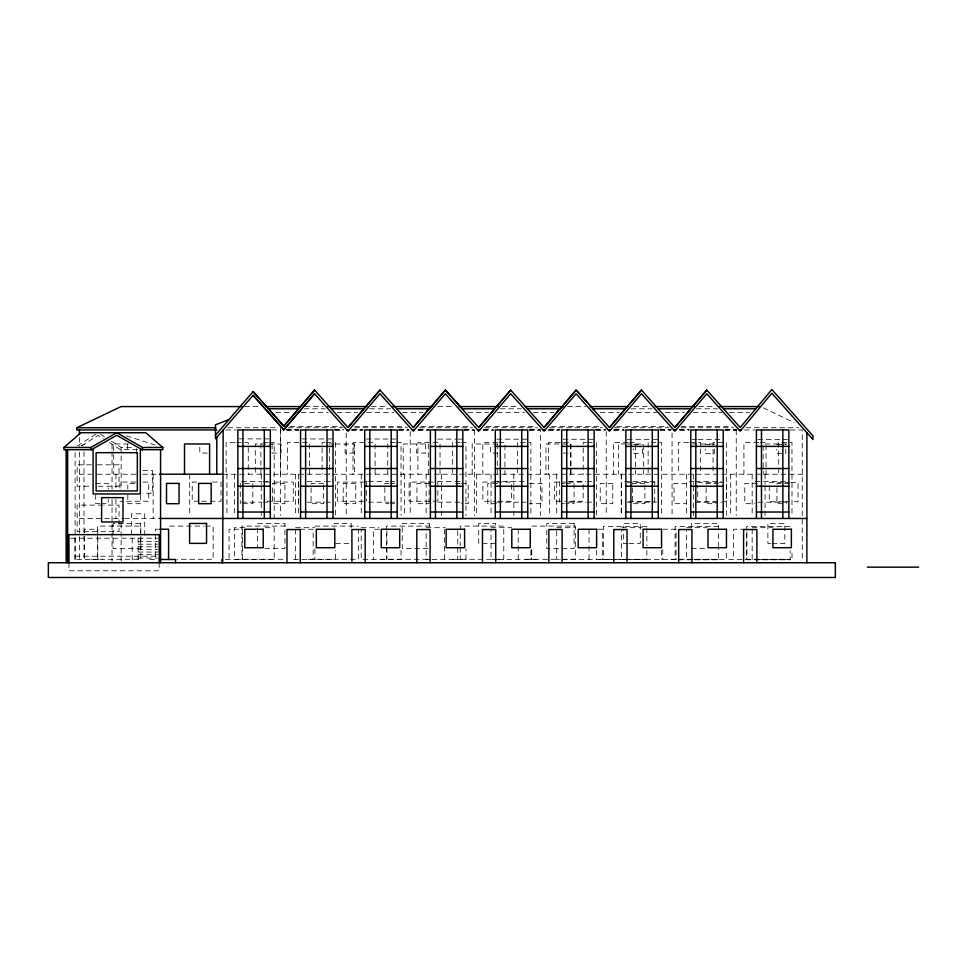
<?xml version="1.0" encoding="UTF-8"?>
<svg xmlns="http://www.w3.org/2000/svg" width="967" height="967" viewBox="0 0 967 967"><rect width="100%" height="100%" fill="white"/><g stroke="black" fill="none" stroke-linecap="round" stroke-linejoin="round"><path stroke-width="0.73" stroke-dasharray="4.83 3.63" d="M77.433 445.92L95.648 434.268M81.627 445.86L98.066 435.343L103.155 438.595M81.47 445.86L84.008 444.337M244.748 406.575L259.833 406.575M305.076 406.575L323.171 406.575M371.437 406.575L388.033 406.575M437.809 406.575L452.894 406.575M502.659 406.575L519.255 406.575M567.52 406.575L585.615 406.575M633.881 406.575L650.477 406.575M698.742 406.575L715.338 406.575M304.194 408.787L325.263 408.787M369.575 408.787L390.632 408.787M500.314 408.787L521.382 408.787M631.052 408.787L652.121 408.787M696.433 408.787L717.49 408.787M275.813 412.474L292.215 412.474M301.184 412.474L328.272 412.474M337.145 412.474L357.681 412.474M366.566 412.474L393.642 412.474M402.514 412.474L423.05 412.474M467.895 412.474L488.432 412.474M497.304 412.474L524.38 412.474M533.264 412.474L553.801 412.474M600.096 412.474L619.17 412.474M628.054 412.474L656.629 412.474M665.477 412.474L684.539 412.474M693.424 412.474L722.011 412.474M729.372 412.474L749.921 412.474M290.052 426.471L341.17 426.471M354.708 426.471L405.826 426.471M420.79 426.471L471.292 426.471M486.147 426.471L536.673 426.471M551.528 426.471L602.03 426.471M616.934 426.471L667.786 426.471M681.239 426.471L732.092 426.471M227.849 427.74L277.698 427.74M288.263 427.74L342.644 427.74M354.732 427.74L407.59 427.74M419.678 427.74L472.549 427.74M484.624 427.74L537.495 427.74M549.57 427.74L602.441 427.74M614.529 427.74L668.898 427.74M680.986 427.74L733.844 427.74M745.932 427.74L798.802 427.74M286.28 429.288L298.307 429.288M334.377 429.288L343.394 429.288M352.411 429.288L362.927 429.288M398.996 429.288L408.014 429.288M418.506 429.288L428.901 429.288M464.535 429.288L473.443 429.288M483.851 429.288L492.771 429.288M529.928 429.288L540.335 429.288M549.244 429.288L559.639 429.288M595.285 429.288L605.68 429.288M614.625 429.288L623.606 429.288M659.506 429.288L671.473 429.288M678.955 429.288L689.423 429.288M725.335 429.288L735.802 429.288M225.77 429.952L236.335 429.952M271.654 429.952L280.72 429.952M286.135 429.952L298.839 429.952M334.425 429.952L343.49 429.952M351.033 429.952L363.108 429.952M398.525 429.952L409.101 429.952M418.167 429.952L429.505 429.952M463.483 429.952L474.048 429.952M483.113 429.952L493.69 429.952M529.106 429.952L540.517 429.952L540.408 515.471M548.059 429.952L560.147 429.952M595.503 429.952L606.067 429.952M613.622 429.952L624.186 429.952M659.832 429.952L670.965 429.952M679.475 429.952L689.072 429.952M724.791 429.952L736.866 429.952M744.421 429.952L754.997 429.952M790.184 429.952L802.259 429.952L802.259 561.259M287.054 430.158L299.081 430.158M335.162 430.158L342.681 430.158M351.698 430.158L362.226 430.158M398.307 430.158L408.823 430.158M417.817 430.158L429.699 430.158M463.858 430.158L474.265 430.158M483.174 430.158L493.581 430.158M529.239 430.158L539.646 430.158M548.555 430.158L558.95 430.158M596.095 430.158L605.004 430.158M613.948 430.158L624.416 430.158M660.304 430.158L670.772 430.158M679.753 430.158L688.722 430.158M724.609 430.158L736.576 430.158M234.981 442.499L226.121 442.499L226.121 474.217M236.456 442.499L248.253 442.499L248.253 474.217M268.258 442.499L260.885 442.499L260.885 474.217M269.733 442.499L274.169 442.499L274.181 518.469M325.057 442.499L322.108 442.499L322.108 474.217M326.532 442.499L330.956 442.499M395.128 442.499L387.755 442.499L387.755 474.217M396.603 442.499L401.039 442.499L401.063 515.52M455.614 442.499L460.05 442.499M461.525 442.499L465.949 442.499L465.973 515.52M497.57 442.499L482.823 442.499L482.823 474.217M499.045 442.499L504.943 442.499L504.943 474.217M520.524 442.499L530.859 442.499L530.883 515.52M586.183 442.499L583.222 442.499L583.222 474.217M587.658 442.499L592.082 442.499M628.127 442.499L613.38 442.499L613.38 474.217M629.602 442.499L635.512 442.499L635.512 474.217M651.093 442.499L661.416 442.499L661.44 515.52M688.613 442.499L678.29 442.499L678.29 474.217M690.087 442.499L700.422 442.499L700.422 474.217M758.696 442.499L743.937 442.499L743.937 474.217M760.171 442.499L766.069 442.499L766.069 474.217M781.65 442.499L791.973 442.499L791.997 515.52M128.442 443.974L113.695 443.974L113.695 474.217M333.869 443.974L329.445 443.974L329.445 474.217M335.356 443.974L354.526 443.974L354.526 474.217M497.908 444.083L472.174 443.974L472.174 474.217M625.975 443.974L618.602 443.974L618.602 474.217M627.45 443.974L643.671 443.974L643.671 474.217M692.36 443.974L715.967 443.974M786.775 443.974L763.168 443.974L763.168 474.217M633.518 444.349L642.511 444.349M705.281 444.59L714.275 444.59M776.827 444.59L785.82 444.59M111.423 441.254L121.141 447.467L134.522 447.467M137.495 449.679L120.5 449.679L108.231 441.834M207.289 453.076L199.794 453.076L199.794 445.582M497.908 453.076L490.414 453.076L490.414 444.083M563.459 453.076L570.953 453.076M91.394 464.813L77.155 464.813L77.155 486.208L91.394 486.208M97.292 464.813L119.038 464.813L119.038 486.208L97.292 486.208M142.85 470.554L152.665 470.554L152.665 493.23L142.85 493.23M79.391 474.217L91.466 474.217M97.292 474.217L138.777 474.217M142.729 474.217L157.947 474.217M222.688 474.217L805.402 474.217M241.653 481.542L261.997 481.542M263.447 481.542L267.811 481.542M307.24 481.542L324.67 481.542M326.121 481.542L330.484 481.542M364.16 481.542L367.073 481.542M368.524 481.542L388.867 481.542M390.317 481.542L394.681 481.542M437.797 481.542L453.777 481.542M455.227 481.542L461.041 481.542M493.992 481.542L525.951 481.542M568.354 481.542L585.784 481.542M587.247 481.542L591.599 481.542M624.549 481.542L656.508 481.542M689.459 481.542L693.81 481.542M695.273 481.542L721.418 481.542M755.106 481.542L787.065 481.542M135.767 482.074L119.944 482.074L119.944 489.447M142.959 482.074L148.713 482.074L148.713 501.244L119.944 501.244M196.555 482.074L192.24 482.074L192.24 501.244L199.432 501.244M212.377 482.074L221.008 482.074L221.008 501.244L200.87 501.244M265.961 482.074L293.291 482.074L293.291 501.244L265.961 501.244M364.873 482.074L337.543 482.074L337.543 501.244L364.873 501.244M433.554 482.074L409.101 482.074L409.101 501.244L436.431 501.244M495.805 482.074L482.859 482.074L482.859 501.244L495.805 501.244M497.243 482.074L511.628 482.074L511.628 501.244L497.243 501.244M567.351 482.074L554.405 482.074L554.405 501.244L567.351 501.244M568.789 482.074L583.174 482.074L583.174 501.244L568.789 501.244M627.402 482.34L654.732 482.34L654.732 501.522L627.402 501.522M697.727 482.581L717.865 482.581M719.303 482.581L726.495 482.581L726.495 501.752L719.303 501.752M769.273 482.581L783.657 482.581M785.095 482.581L789.41 482.581M790.849 482.581L798.041 482.581L798.041 501.752L790.849 501.752M95.697 483.403L108.244 483.403L108.244 489.193M134.776 483.403L127.813 483.403L127.813 489.193M244.458 483.403L252.81 483.403L252.81 503.686L241.665 503.686M389.024 483.403L384.842 483.403L384.842 503.686L389.024 503.686M390.426 483.403L394.596 483.403M429.505 483.403L416.958 483.403L416.958 503.686L429.505 503.686M455.662 483.403L459.845 483.403M461.235 483.403L468.197 483.403L468.197 503.686L461.235 503.686M497.522 483.403L487.779 483.403L487.779 503.686L497.522 503.686M529.42 483.403L541.967 483.403L541.967 503.686L529.42 503.686M561.537 483.403L564.329 483.403M565.719 483.403L574.072 483.403L574.072 503.686L565.719 503.686M686.534 483.403L673.999 483.403L673.999 503.686L686.534 503.686M718.65 483.403L706.115 483.403L706.115 503.686L715.87 503.686M757.342 483.403L744.808 483.403L744.808 503.686L754.562 503.686M789.459 483.403L776.924 483.403L776.924 503.686L786.679 503.686M717.865 501.752L697.727 501.752L697.727 485.531M783.657 501.752L769.273 501.752L769.273 485.531M785.095 501.752L789.41 501.752M241.653 502.187L261.997 502.187M263.447 502.187L267.811 502.187M307.24 502.187L324.67 502.187M326.121 502.187L330.484 502.187M368.524 502.187L388.867 502.187M390.317 502.187L394.681 502.187M437.797 502.187L453.777 502.187M455.227 502.187L461.041 502.187M496.893 502.187L525.951 502.187M568.354 502.187L585.784 502.187M587.247 502.187L591.599 502.187M627.45 502.187L656.508 502.187M695.273 502.187L721.418 502.187M758.007 502.187L787.065 502.187M99.879 503.686L95.697 503.686L95.697 494.995M101.269 503.686L108.244 503.686L108.244 499.347M390.426 503.686L394.596 503.686M561.537 503.686L564.329 503.686M103.191 505.112L77.155 505.112L77.155 531.669L119.038 531.669L119.038 505.112L104.666 505.112M79.391 518.469L123.147 518.469M124.658 518.469L158.999 518.469M169.624 526.084L204.134 526.084M205.645 526.084L213.139 526.084L213.139 559.277L177.13 559.277M285.434 526.084L241.907 526.084L241.907 559.277M314.94 526.084L358.455 526.084M430.001 526.084L386.486 526.084L386.486 545.69M531.802 526.084L575.317 526.084L575.317 559.277L561.67 559.277M646.863 526.35L603.348 526.35L603.348 559.542L624.356 559.542M718.638 526.58L675.111 526.58L675.111 559.784M790.184 526.58L746.669 526.58L746.669 559.784L790.184 559.784L790.184 550.731M244.687 527.692L234.352 527.692L234.352 559.409M265.333 527.692L274.181 527.692L274.181 559.409L224.562 559.47M295.576 527.692L314.758 527.692M361.223 527.692L378.931 527.692M426.133 527.692L445.316 527.692M491.043 527.692L511.7 527.692M556.702 527.692L575.873 527.692M621.612 527.692L642.257 527.692M686.522 527.692L707.167 527.692M752.169 527.692L772.814 527.692M158.262 529.227L155.312 529.227L155.312 559.47M299.879 529.227L313.163 529.227L313.163 559.47M379.548 529.227L373.649 529.227L373.649 559.47M597.884 529.227L602.308 529.227L602.308 559.47M662.794 529.227L676.078 529.227L676.078 559.47M745.412 529.227L733.602 529.227L733.602 559.47M70.627 538.196L157.585 538.196M138.136 541.568L157.573 541.568M335.573 543.369L351.13 543.369M495.696 543.369L478.738 543.369L478.738 523.449L495.696 523.449L495.696 527.716M627.547 543.369L623.316 543.369L623.316 529.142M628.961 543.369L640.275 543.369L640.275 523.449L623.316 523.449L623.316 527.716M770.711 543.369L767.883 543.369L767.883 523.449L784.853 523.449L784.853 543.369L772.125 543.369M138.136 544.191L157.573 544.191M138.136 546.814L157.573 546.814M264.813 548.531L284.927 548.531L284.927 523.449L257.633 523.449L257.633 526.399M428.067 548.531L402.212 548.531L402.212 523.449L429.505 523.449L429.505 527.873M691.357 548.531L705.729 548.531M138.136 549.437L157.573 549.437M138.136 552.06L157.573 552.06M138.136 554.683L157.573 554.683M75.1 556.194L160.57 556.194M138.136 558.056L157.573 558.056M91.249 559.277L140.856 559.277L140.856 526.084L97.341 526.084L97.341 559.277M235.815 559.277L285.434 559.277M308.11 559.277L358.455 559.277L358.455 529.094M380.394 559.277L428.502 559.277M452.677 559.277L503.771 559.277L503.771 526.084L460.244 526.084L460.244 545.69M525.71 559.277L560.316 559.277M598.73 559.277L624.198 559.277M625.697 559.277L646.681 559.277M671.013 559.277L718.964 559.277M745.569 559.277L790.523 559.277M76.804 559.47L102.671 559.47M149.68 559.47L156.872 559.47M293.521 559.47L335.404 559.409L335.404 550.344M430.557 559.409L426.133 559.409L426.133 529.203M432.044 559.409L465.973 559.409L465.973 548.833M496.953 559.409L491.043 559.409L491.043 529.203M498.428 559.409L536.25 559.47M609.283 559.47L556.702 559.409L556.702 529.203M627.51 559.409L621.612 559.409L621.612 529.203M628.985 559.409L681.566 559.47M692.42 559.409L686.522 559.409L686.522 529.203M693.895 559.409L726.35 559.409L726.35 550.344M728.719 559.47L758.068 559.409M759.542 559.409L791.997 559.409L791.997 550.344M625.854 559.542L646.863 559.542L646.863 547.467M678.121 559.784L718.638 559.784L718.638 547.709M239.345 438.861L268.838 438.897M302.042 438.933L333.011 438.97M366.215 439.018L395.708 439.042M437.761 439.103L456.932 439.127M458.406 439.127L462.83 439.127M496.772 439.163L527.74 439.211M563.157 439.248L594.125 439.284M627.329 439.32L658.297 439.356M692.239 439.405L696.663 439.405M698.138 439.405L723.207 439.441M757.886 439.477L787.38 439.514M126.484 435.851L157.198 445.678M763.265 407.856L794.112 422.615M100.495 434.268L105.355 437.374M785.82 449.087L785.82 453.583L776.827 453.583L776.827 449.087M778.701 442.499L778.701 474.217M765.066 474.217L765.066 484.54M765.066 486.014L765.066 509.621M765.066 511.096L765.066 515.52M752.169 474.217L752.169 515.52M752.169 529.203L752.169 559.409M746.887 532.104L746.887 559.47M736.238 429.952L736.238 515.471M730.714 474.217L730.714 515.52M726.35 515.52L726.326 442.499L713.054 442.499L713.054 474.217M718.65 547.056L718.65 523.449L691.357 523.449L691.357 527.873M714.275 449.087L714.275 453.583L705.281 453.583L705.281 449.087M693.508 474.217L693.508 484.54M693.508 486.014L693.508 509.621M693.508 511.096L693.508 515.52M686.522 474.217L686.522 515.52M672.065 432.962L672.065 515.471M662.794 549.389L662.794 559.47M661.44 550.344L661.44 559.409M648.144 442.499L648.144 474.217M646.863 527.861L646.863 545.968M642.511 448.845L642.511 453.342L633.518 453.342L633.518 448.845M621.612 474.217L621.612 515.52M621.225 474.217L621.225 515.52M606.236 431.451L606.236 515.471M596.506 442.499L596.53 515.52M596.53 550.344L596.53 559.409M589.036 529.227L589.036 559.47M571.026 474.217L571.026 443.974L545.944 443.974L545.944 474.217M570.603 474.217L570.603 442.499L548.47 442.499L548.47 474.217M559.639 481.542L559.639 502.187M556.702 474.217L556.702 515.52M549.679 474.217L549.679 515.52M531.802 550.223L531.802 559.277M531.499 549.389L531.499 559.47M530.883 550.344L530.883 559.409M518.215 529.227L518.215 559.47M517.575 442.499L517.575 474.217M513.852 474.217L513.852 484.54M513.852 486.014L513.852 509.621M513.852 511.096L513.852 515.52M497.256 443.974L497.256 474.217M491.043 474.217L491.043 515.52M476.646 474.217L476.646 515.52M474.579 429.952L474.579 515.471M460.244 547.201L460.244 559.277M457.742 530.665L457.742 559.47M452.665 442.499L452.665 474.217M444.457 529.227L444.457 559.47M441.556 474.217L441.556 484.54M441.556 486.014L441.556 509.621M441.556 511.096L441.556 515.52M440.033 474.217L440.033 442.499L417.913 442.499L417.913 474.217M437.87 482.074L437.87 501.244M429.082 481.542L429.082 502.187M428.296 474.217L428.296 443.974L403.215 443.974L403.215 474.217M426.133 474.217L426.133 515.52M425.649 444.083L425.649 453.076L416.656 453.076L416.656 444.083M410.213 431.451L410.213 515.471M404.363 474.217L404.363 515.52M401.063 550.344L401.063 559.409L361.223 559.409L361.223 529.203M386.921 530.665L386.921 559.47M386.486 547.201L386.486 559.277M375.123 474.217L375.123 442.499L353.003 442.499L353.003 474.217M366.312 482.074L366.312 501.244M361.223 474.217L361.223 515.52M354.103 444.083L354.103 453.076L345.11 453.076L345.11 444.083M351.13 527.716L351.13 523.449L334.159 523.449L334.159 527.716M346.234 432.962L346.234 515.471M335.392 442.499L335.404 515.52M314.94 548.712L314.94 559.277M309.476 474.217L309.476 442.499L287.344 442.499L287.344 474.217M298.513 481.542L298.513 502.187M298.465 474.217L298.465 515.52M295.576 474.217L295.576 515.52M295.576 529.203L295.576 559.409M280.575 429.952L280.575 515.471M280.43 427.595L280.394 474.217M272.078 444.083L272.078 453.076L281.071 453.076L281.071 444.083L255.312 443.974L255.312 474.217M261.259 474.217L261.259 484.54M261.259 486.014L261.259 509.621M261.259 511.096L261.259 515.52M257.633 527.873L257.633 547.056M242.354 559.47L242.354 529.227L229.07 529.227L229.07 559.47M240.275 483.403L240.275 503.686M234.352 474.217L234.352 515.52M226.907 474.217L226.907 515.52M189.713 474.217L189.713 515.52M159.18 562.734L159.18 570.784L68.959 570.784L68.959 562.734M153.149 474.217L153.149 518.469M144.724 535.331L144.724 513.791L131.452 513.791L131.452 535.331M140.348 494.995L140.348 503.686L127.813 503.686L127.813 494.995M138.136 538.196L138.136 561.283M136.504 448.579L136.504 451.577M132.201 538.196L132.201 561.283M127.511 444.083L127.511 451.577M121.141 447.467L121.141 490.184M121.141 523.195L121.141 561.283M115.955 474.217L115.955 488.964M115.955 499.298L115.955 518.469M112.039 444.276L112.039 450.151M112.039 451.613L112.039 489.109M112.039 499.298L112.039 561.283M97.776 559.47L97.776 529.227L84.504 529.227L84.504 559.47M84.008 451.649L84.008 561.283M79.391 437.338L79.391 446.464M79.391 452.085L79.391 561.259M75.1 452.677L75.1 562.734M75.003 538.196L75.003 561.283M284.927 483.403L272.392 483.403L272.392 503.686L284.927 503.686L284.927 483.403M323.631 483.403L311.084 483.403L311.084 503.686L323.631 503.686L323.631 483.403M355.735 483.403L343.2 483.403L343.2 503.686L355.735 503.686L355.735 483.403M612.776 483.403L600.229 483.403L600.229 503.686L612.776 503.686L612.776 483.403M644.892 483.403L632.345 483.403L632.345 503.686L644.892 503.686L644.892 483.403M140.36 523.449L113.066 523.449L113.066 548.531L140.36 548.531L140.36 523.449M574.072 523.449L546.79 523.449L546.79 548.531L574.072 548.531L574.072 523.449"/><path stroke-width="1.45" d="M427.051 411.144L428.925 408.787L396.651 408.787M215.484 435.15L253.112 391.623L283.754 426.145L314.577 390.076L347.975 427.499L379.958 390.076L413.344 427.499L445.328 390.076L463.544 409.923M347.975 427.499L379.958 390.076M413.344 427.499L428.925 408.787M429.13 409.404L445.328 390.076L478.713 427.499L510.697 390.076L544.095 427.499L576.066 390.076L594.282 409.923M544.095 427.499L559.663 408.787L527.39 408.787M559.881 409.404L576.066 390.076L609.464 427.499L641.447 390.076L674.833 427.499L706.817 390.076L740.202 427.499L771.823 389.52L812.957 435.863L812.957 439.55L771.823 393.206L740.202 431.185L706.817 393.762L674.833 431.185L641.447 393.762L609.464 431.185L576.066 393.762L544.095 431.185L510.697 393.762L478.713 431.185L445.328 393.762L413.344 431.185L379.958 393.762L347.975 431.185L314.577 393.762L283.754 429.844L253.112 395.31L215.484 438.837L215.484 424.815L228.998 419.521M674.833 427.499L706.817 390.076M283.754 426.145L314.577 390.076M283.754 429.844L314.577 393.762M478.713 427.499L510.697 390.076M609.464 427.499L641.447 390.076M63.931 447.467L80.902 432.72L145.812 432.72L162.782 447.467L162.782 449.679L140.324 449.679L140.324 493.944L93.11 493.944L93.11 449.679L63.931 449.679L63.931 447.467L90.898 447.467L116.717 432.72L142.536 447.467L162.782 447.467M91.49 449.679L116.717 435.271L141.944 449.679M216.717 429.952L76.804 429.952L76.804 427.74L121.068 406.575L241.726 406.575M265.865 406.575L300.556 406.575M327.704 406.575L366.916 406.575M392.554 406.575L431.778 406.575M458.926 406.575L498.138 406.575M525.286 406.575L562.999 406.575M590.148 406.575L627.849 406.575M654.997 406.575L694.221 406.575M719.859 406.575L759.071 406.575M268.355 408.787L298.187 408.787M331.282 408.787L363.556 408.787M462.021 408.787L494.294 408.787M592.771 408.787L625.045 408.787M658.14 408.787L690.414 408.787M723.509 408.787L755.783 408.787M76.804 427.74L215.762 427.74M223.159 429.952L222.688 562.734M346.875 429.952L349.027 429.952M412.244 429.952L414.396 429.952M477.613 429.952L479.777 429.952M542.995 429.952L545.146 429.952M608.364 429.952L610.515 429.952M673.733 429.952L675.885 429.952M739.102 429.952L741.23 429.952M237.87 446.391L270.313 446.391M300.568 446.391L333.011 446.391M364.74 446.391L397.183 446.391M430.388 446.391L462.83 446.391M495.297 446.391L527.74 446.391M561.682 446.391L594.125 446.391M625.854 446.391L658.297 446.391M690.764 446.391L723.207 446.391M756.412 446.391L788.854 446.391M237.87 468.524L270.313 468.524M300.568 468.524L333.011 468.524M364.74 468.524L397.183 468.524M430.388 468.524L462.83 468.524M495.297 468.524L527.74 468.524M561.682 468.524L594.125 468.524M625.854 468.524L658.297 468.524M690.764 468.524L723.207 468.524M756.412 468.524L788.854 468.524M159.374 474.217L222.761 474.217M237.87 486.232L270.313 486.232M300.568 486.232L333.011 486.232M364.74 486.232L397.183 486.232M430.388 486.232L462.83 486.232M495.297 486.232L527.74 486.232M561.682 486.232L594.125 486.232M625.854 486.232L658.297 486.232M690.764 486.232L723.207 486.232M756.412 486.232L788.854 486.232M237.87 512.027L270.313 512.027M300.568 512.027L333.011 512.027M364.74 512.027L397.183 512.027M430.388 512.027L462.83 512.027M495.297 512.027L527.74 512.027M561.682 512.027L594.125 512.027M625.854 512.027L658.297 512.027M690.764 512.027L723.207 512.027M756.412 512.027L788.854 512.027M159.374 518.469L806.889 518.469M159.736 529.227L168.584 529.227L168.584 559.47M159.543 559.47L175.559 559.47L175.559 562.734M867.387 567.158L918.65 567.158M253.112 391.623L283.839 426.06M253.112 395.31L283.839 429.747M806.889 432.708L806.889 562.734M788.854 518.469L788.854 429.952L756.412 429.952L756.412 518.469M782.859 429.952L782.859 518.469M761.476 429.952L761.476 518.469M756.871 562.734L756.871 529.541L743.587 529.541L743.587 562.734M723.207 518.469L723.207 429.952L690.764 429.952L690.764 518.469M717.212 429.952L717.212 518.469M695.817 429.952L695.817 518.469M691.949 562.734L691.949 529.541L678.677 529.541L678.677 562.734M658.297 518.469L658.297 429.952L625.854 429.952L625.854 518.469M652.302 429.952L652.302 518.469M630.907 429.952L630.907 518.469M627.039 562.734L627.039 529.541L613.767 529.541L613.767 562.734M594.125 518.469L594.125 429.952L561.682 429.952L561.682 518.469M588.129 429.952L588.129 518.469M566.735 429.952L566.735 518.469M562.129 562.734L562.129 529.541L548.857 529.541L548.857 562.734M527.74 518.469L527.74 429.952L495.297 429.952L495.297 518.469M521.745 429.952L521.745 518.469M500.35 429.952L500.35 518.469M495.745 562.734L495.745 529.541L482.473 529.541L482.473 562.734M462.83 518.469L462.83 429.952L430.388 429.952L430.388 518.469M456.835 429.952L456.835 518.469M435.44 429.952L435.44 518.469M430.097 562.734L430.097 529.541L416.825 529.541L416.825 562.734M397.183 518.469L397.183 429.952L364.74 429.952L364.74 518.469M391.188 429.952L391.188 518.469M369.793 429.952L369.793 518.469M365.188 562.734L365.188 529.541L351.915 529.541L351.915 562.734M333.011 518.469L333.011 429.952L300.568 429.952L300.568 518.469M327.015 429.952L327.015 518.469M305.62 429.952L305.62 518.469M300.278 562.734L300.278 529.541L286.994 529.541L286.994 562.734M270.313 518.469L270.313 429.952L237.87 429.952L237.87 518.469M264.317 429.952L264.317 518.469M242.922 429.952L242.922 518.469M221.975 559.47L221.975 562.734M216.789 437.338L216.789 474.217M209.585 474.217L209.585 443.974L184.504 443.974L184.504 474.217M160.57 449.679L160.57 562.734M159.18 562.734L159.18 534.642L68.959 534.642L68.959 562.734M142.536 447.467L142.536 449.679M90.898 447.467L90.898 449.679M79.391 429.952L79.391 434.461M67.63 449.679L67.63 562.734M66.143 449.679L66.143 562.734M137.326 452.677L96.108 452.677L96.108 490.946L137.326 490.946L137.326 452.677M179.052 483.403L166.505 483.403L166.505 503.686L179.052 503.686L179.052 483.403M211.169 483.403L198.622 483.403L198.622 503.686L211.169 503.686L211.169 483.403M123.014 497.63L101.62 497.63L101.62 521.975L123.014 521.975L123.014 497.63M206.551 523.449L189.592 523.449L189.592 543.369L206.551 543.369L206.551 523.449M263.229 529.263L244.784 529.263L244.784 547.709L263.229 547.709L263.229 529.263M334.775 529.263L316.342 529.263L316.342 547.709L334.775 547.709L334.775 529.263M399.685 529.263L381.252 529.263L381.252 547.709L399.685 547.709L399.685 529.263M464.595 529.263L446.162 529.263L446.162 547.709L464.595 547.709L464.595 529.263M530.254 529.263L511.809 529.263L511.809 547.709L530.254 547.709L530.254 529.263M596.639 529.263L578.193 529.263L578.193 547.709L596.639 547.709L596.639 529.263M661.549 529.263L643.103 529.263L643.103 547.709L661.549 547.709L661.549 529.263M726.459 529.263L708.013 529.263L708.013 547.709L726.459 547.709L726.459 529.263M791.369 529.263L772.923 529.263L772.923 547.709L791.369 547.709L791.369 529.263M835.343 562.734L48.35 562.734L48.35 577.48L835.343 577.48L835.343 562.734"/></g></svg>
